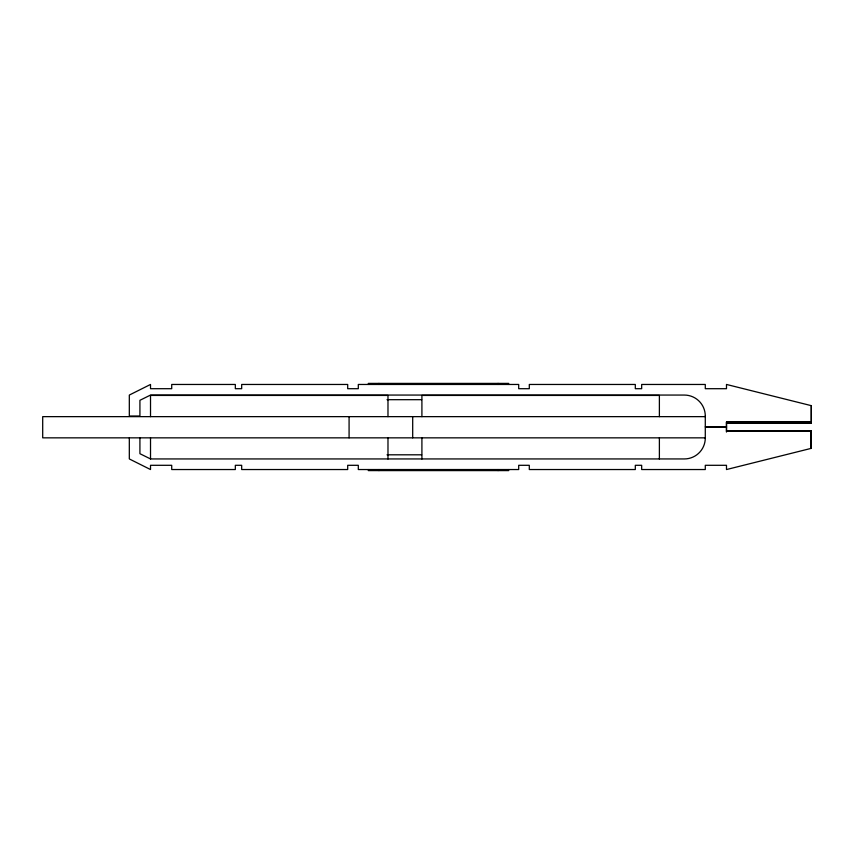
<?xml version="1.0" encoding="UTF-8"?>
<svg xmlns="http://www.w3.org/2000/svg" width="854" height="854" viewBox="0 0 854 854"><rect width="100%" height="100%" fill="white"/><g stroke="black" fill="none" stroke-linecap="round" stroke-linejoin="round"><path stroke-width="1.28" d="M726.487 432.049L726.487 422.773L811.3 422.805L726.487 422.805M811.3 431.227L726.487 431.195L811.3 431.078L811.3 448.339L726.487 469.551L726.487 465.302L705.287 465.302L705.287 469.54L641.674 469.54L641.674 465.302L635.312 465.302L635.312 469.54L529.299 469.54L529.299 465.302L518.698 465.302L518.698 469.54L358.306 469.54L358.306 465.302L347.695 465.302L347.695 469.54L241.682 469.54L241.682 465.302L235.33 465.302L235.33 469.54L171.718 469.54L171.718 465.302L150.517 465.302L150.517 469.54L129.317 458.94L129.317 437.985M705.287 416.261A20.955 20.955 0 0 0 684.332 395.06L150.517 395.06L139.917 400.302L139.917 416.015L129.317 416.015L129.317 395.06L150.517 384.46L150.517 388.698L171.718 388.698L171.718 384.46L235.33 384.46L235.33 388.698L241.682 388.698L241.682 384.46L347.695 384.46L347.695 388.698L358.306 388.698L358.306 384.46L518.698 384.46L518.698 388.698L529.299 388.698L529.299 384.46L635.312 384.46L635.312 388.698L641.674 388.698L641.674 384.46L705.287 384.46L705.287 388.698L726.487 388.698L726.487 384.449L811.3 405.661L811.3 422.057L726.487 422.068L811.289 421.844M387.022 399.683L421.641 399.683M705.287 416.645L42.7 416.645L42.7 437.846L705.287 437.846M811.3 431.153L726.487 431.227L726.487 421.951M387.022 454.808L421.641 454.808M726.487 422.773L811.3 422.847M811.3 431.943L811.3 448.35L811.3 431.046M811.3 405.661L811.3 422.954M705.287 416.015L705.287 437.985M659.384 416.645L659.384 395.434L421.908 395.434L421.908 416.645M659.384 437.846L659.384 459.046M508.674 384.46L508.674 383.403L368.33 383.403L368.33 384.46M508.674 469.54L508.674 470.597L368.33 470.597L368.33 469.54M498.074 383.403L498.074 384.46M498.074 469.54L498.074 470.597M421.908 437.846L421.908 459.046M412.695 416.645L412.695 437.846M387.983 416.645L387.983 395.434L150.517 395.434L150.517 416.645M387.983 437.846L387.983 459.046M378.93 383.403L378.93 384.46M378.93 469.54L378.93 470.597M349.083 416.645L349.083 437.846M150.517 437.846L150.517 459.046M139.917 437.985L139.917 453.698L150.517 458.94L684.332 458.94A20.955 20.955 0 0 0 705.287 437.739M726.487 426.947L705.287 426.872L726.487 427.053"/></g></svg>
